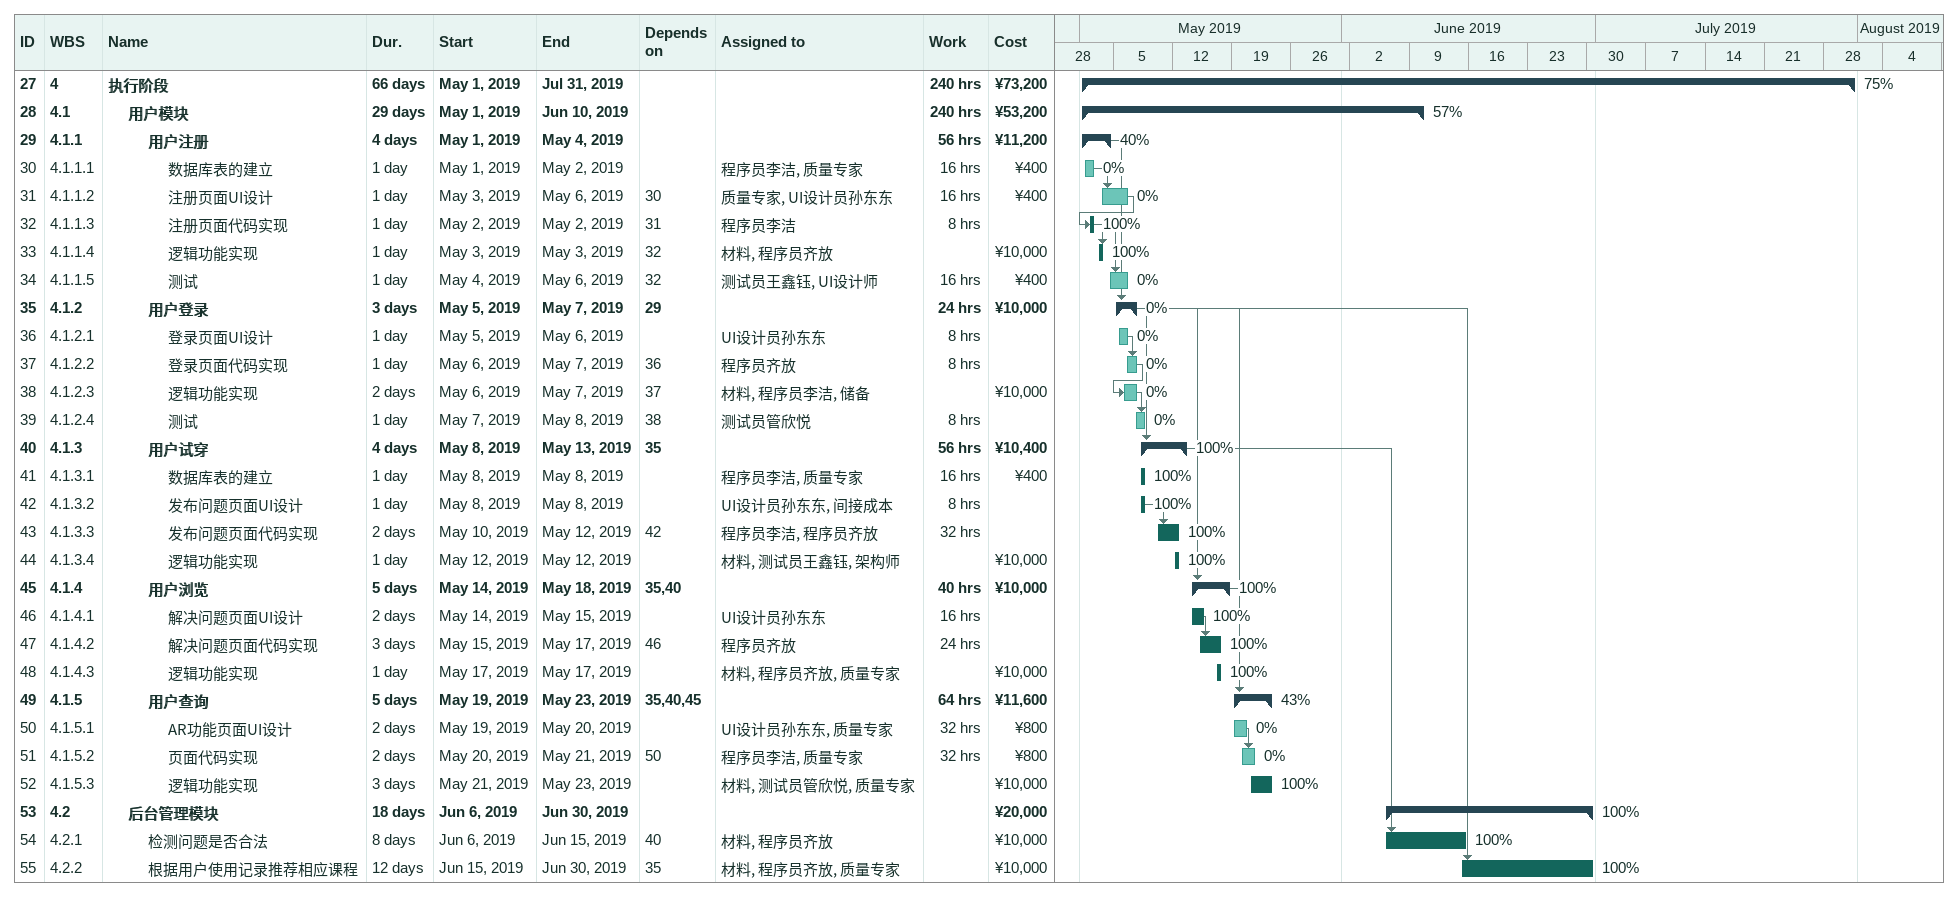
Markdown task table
| ID | WBS | Task | Duration | Start | Finish | Predecessors | Resources | % complete | Work (h) | Cost (¥) |
|---|---|---|---|---|---|---|---|---|---|---|
| 27 | 4 | **执行阶段** | 66d | 2019-05-01 | 2019-07-31 |  |  | 75 | 240 | 73200 |
| 28 | 4.1 | **用户模块** | 29d | 2019-05-01 | 2019-06-10 |  |  | 57 | 240 | 53200 |
| 29 | 4.1.1 | **用户注册** | 4d | 2019-05-01 | 2019-05-04 |  |  | 40 | 56 | 11200 |
| 30 | 4.1.1.1 | 数据库表的建立 | 1d | 2019-05-01 | 2019-05-02 |  | 程序员李洁, 质量专家 | 0 | 16 | 400 |
| 31 | 4.1.1.2 | 注册页面UI设计 | 1d | 2019-05-03 | 2019-05-06 | 30 | 质量专家, UI设计员孙东东 | 0 | 16 | 400 |
| 32 | 4.1.1.3 | 注册页面代码实现 | 1d | 2019-05-02 | 2019-05-02 | 31 | 程序员李洁 | 100 | 8 |  |
| 33 | 4.1.1.4 | 逻辑功能实现 | 1d | 2019-05-03 | 2019-05-03 | 32 | 材料, 程序员齐放 | 100 |  | 10000 |
| 34 | 4.1.1.5 | 测试 | 1d | 2019-05-04 | 2019-05-06 | 32 | 测试员王鑫钰, UI设计师 | 0 | 16 | 400 |
| 35 | 4.1.2 | **用户登录** | 3d | 2019-05-05 | 2019-05-07 | 29 |  | 0 | 24 | 10000 |
| 36 | 4.1.2.1 | 登录页面UI设计 | 1d | 2019-05-05 | 2019-05-06 |  | UI设计员孙东东 | 0 | 8 |  |
| 37 | 4.1.2.2 | 登录页面代码实现 | 1d | 2019-05-06 | 2019-05-07 | 36 | 程序员齐放 | 0 | 8 |  |
| 38 | 4.1.2.3 | 逻辑功能实现 | 2d | 2019-05-06 | 2019-05-07 | 37 | 材料, 程序员李洁, 储备 | 0 |  | 10000 |
| 39 | 4.1.2.4 | 测试 | 1d | 2019-05-07 | 2019-05-08 | 38 | 测试员管欣悦 | 0 | 8 |  |
| 40 | 4.1.3 | **用户试穿** | 4d | 2019-05-08 | 2019-05-13 | 35 |  | 100 | 56 | 10400 |
| 41 | 4.1.3.1 | 数据库表的建立 | 1d | 2019-05-08 | 2019-05-08 |  | 程序员李洁, 质量专家 | 100 | 16 | 400 |
| 42 | 4.1.3.2 | 发布问题页面UI设计 | 1d | 2019-05-08 | 2019-05-08 |  | UI设计员孙东东, 间接成本 | 100 | 8 |  |
| 43 | 4.1.3.3 | 发布问题页面代码实现 | 2d | 2019-05-10 | 2019-05-12 | 42 | 程序员李洁, 程序员齐放 | 100 | 32 |  |
| 44 | 4.1.3.4 | 逻辑功能实现 | 1d | 2019-05-12 | 2019-05-12 |  | 材料, 测试员王鑫钰, 架构师 | 100 |  | 10000 |
| 45 | 4.1.4 | **用户浏览** | 5d | 2019-05-14 | 2019-05-18 | 35, 40 |  | 100 | 40 | 10000 |
| 46 | 4.1.4.1 | 解决问题页面UI设计 | 2d | 2019-05-14 | 2019-05-15 |  | UI设计员孙东东 | 100 | 16 |  |
| 47 | 4.1.4.2 | 解决问题页面代码实现 | 3d | 2019-05-15 | 2019-05-17 | 46 | 程序员齐放 | 100 | 24 |  |
| 48 | 4.1.4.3 | 逻辑功能实现 | 1d | 2019-05-17 | 2019-05-17 |  | 材料, 程序员齐放, 质量专家 | 100 |  | 10000 |
| 49 | 4.1.5 | **用户查询** | 5d | 2019-05-19 | 2019-05-23 | 35, 40, 45 |  | 43 | 64 | 11600 |
| 50 | 4.1.5.1 | AR功能页面UI设计 | 2d | 2019-05-19 | 2019-05-20 |  | UI设计员孙东东, 质量专家 | 0 | 32 | 800 |
| 51 | 4.1.5.2 | 页面代码实现 | 2d | 2019-05-20 | 2019-05-21 | 50 | 程序员李洁, 质量专家 | 0 | 32 | 800 |
| 52 | 4.1.5.3 | 逻辑功能实现 | 3d | 2019-05-21 | 2019-05-23 |  | 材料, 测试员管欣悦, 质量专家 | 100 |  | 10000 |
| 53 | 4.2 | **后台管理模块** | 18d | 2019-06-06 | 2019-06-30 |  |  | 100 |  | 20000 |
| 54 | 4.2.1 | 检测问题是否合法 | 8d | 2019-06-06 | 2019-06-15 | 40 | 材料, 程序员齐放 | 100 |  | 10000 |
| 55 | 4.2.2 | 根据用户使用记录推荐相应课程 | 12d | 2019-06-15 | 2019-06-30 | 35 | 材料, 程序员齐放, 质量专家 | 100 |  | 10000 |
